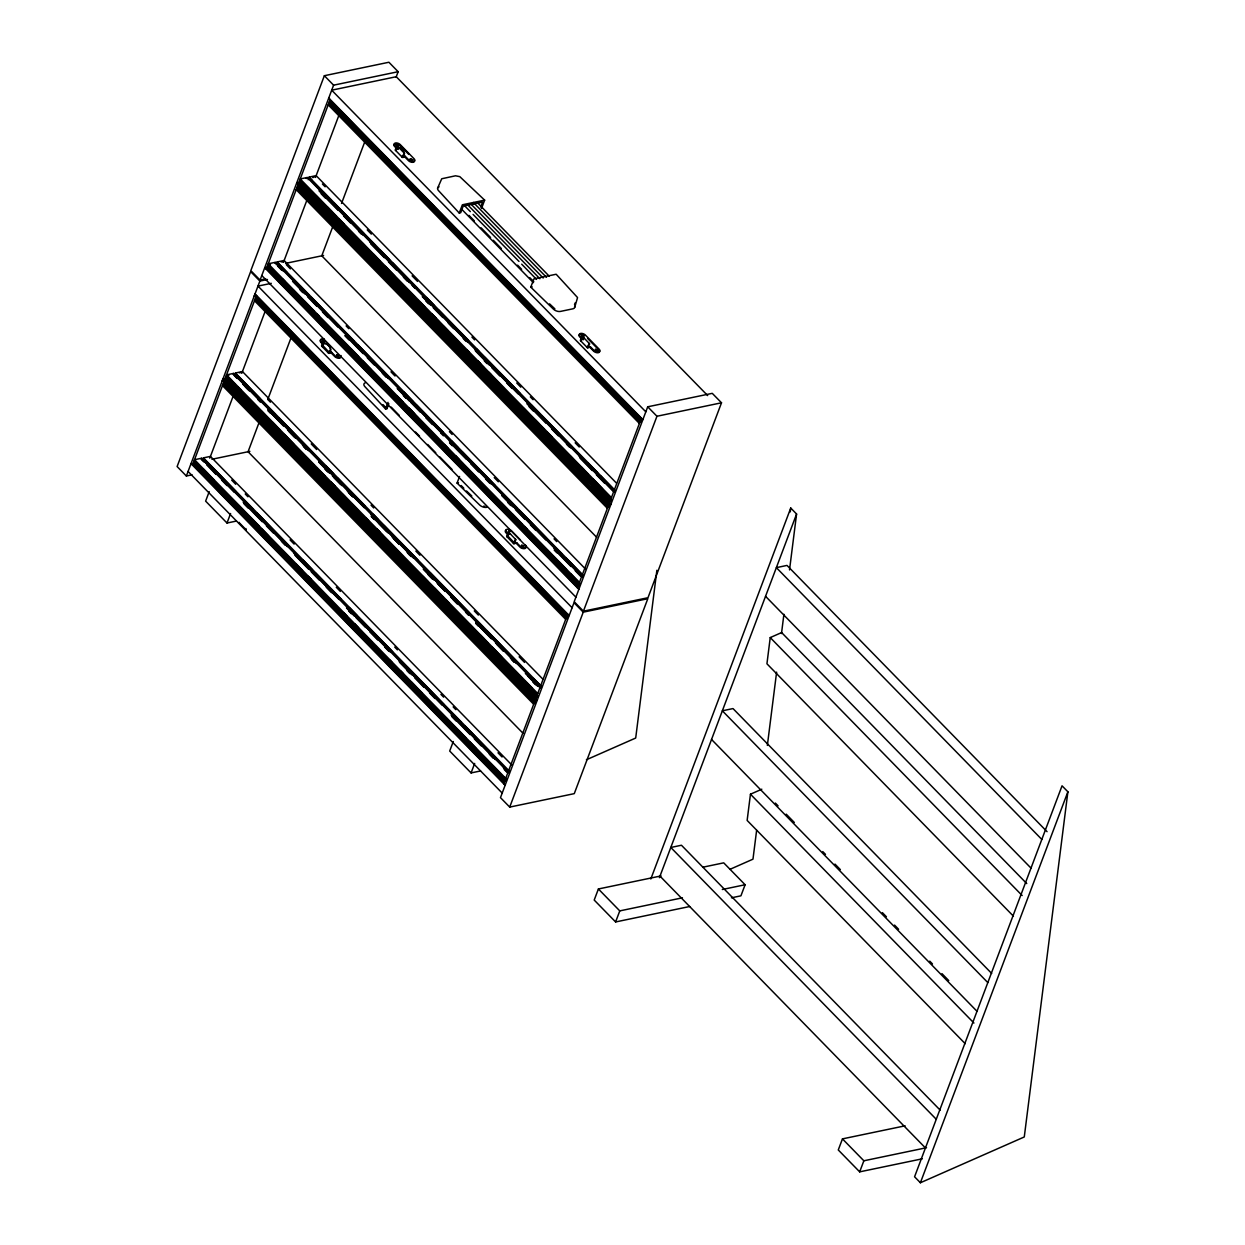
<?xml version="1.0" encoding="UTF-8"?>
<svg xmlns="http://www.w3.org/2000/svg" width="1245" height="1245" viewBox="0 0 1245 1245"><rect width="100%" height="100%" fill="white"/><g stroke="black" fill="none" stroke-linecap="round" stroke-linejoin="round"><path stroke-width="1.5" d="M656.878 570.272L635.697 738.036L586.395 759.761M761.815 789.205L750.455 794.217L747.14 820.424L965.202 1043.683M1026.751 883.576L781.611 632.569L770.235 637.58L766.936 663.787L1013.43 916.18M790.264 511.897L790.746 508.038L796.582 514.014L789.517 569.93M756.633 830.259L752.976 859.174L730.099 869.275M767.356 745.413L776.615 672.129M781.486 633.565L783.914 614.283M1067.883 791.789L1024.277 1136.965L920.397 1182.75L914.577 1176.774L1062.047 785.813L1067.883 791.789L920.397 1182.75M398.431 146.303L396.641 145.136L396.579 146.319M583.531 336.757L581.882 335.574L581.695 336.757M595.11 350.436L597.444 350.81L595.732 351.074M575.065 303.002L574.91 303.609A3.953 2.163 -44.3 0 1 574.505 304.434M396.097 77.128L398.151 71.712L388.907 62.25L324.354 75.712L250.821 270.632L260.065 280.094L265.761 278.911M259.878 281.074L250.65 271.628L177.117 466.548L186.361 476.01L259.878 281.074L267.473 279.502M260.065 280.094L333.598 85.174L398.151 71.712M222.077 381.312L223.026 378.776L224.489 380.27M254.089 296.45L255.038 293.913L569.167 615.544M266.197 269.216L330.205 99.491M192.477 465.116L256.501 295.407M290.957 291.299L268.111 266.944L579.314 585.586L578.147 585.835L266.944 267.193L268.111 266.944M303.064 194.282L297.882 188.011L609.085 506.653L607.933 506.902L296.73 188.26L297.882 188.011M313.444 196.71L300.123 182.097L611.326 500.739M301.119 179.467L299.703 180.385L610.906 499.027M329.894 103.164L328.742 103.397L639.946 422.039L641.097 421.806L329.894 103.164L331.559 102.821L342.422 113.949M505.61 781.502L194.407 462.86L505.641 780.475M535.381 702.569L224.178 383.927L225.843 383.584L263.893 422.537M226.419 377.998L225.252 378.247L536.455 696.889L537.622 696.64L226.419 377.998L228.068 377.655L240.301 390.183M258.649 302.566L256.19 299.08L567.393 617.722L566.226 617.956L255.023 299.314L256.19 299.08M270.507 264.656L269.107 264.313M300.341 187.513L297.617 188.726M195.792 463.218L219.167 486.172M258.649 298.567L255.925 299.78M274.896 263.255L275.254 262.337L582.38 576.808M614.376 491.962L307.25 177.49L306.239 178.533M508.66 772.725L201.534 458.253L201.192 459.172L203.915 461.942M540.672 687.862L233.546 373.407L233.204 374.309L237.281 378.48M508.847 771.853L203.075 458.767L203.417 457.864L210.436 456.401L512.131 765.301M540.859 686.991L235.087 373.92L235.429 373.002L242.448 371.539L542.773 679.054M582.551 575.937L276.779 262.866L277.121 261.948L284.14 260.485L585.835 569.385M614.563 491.075L308.791 178.004L309.133 177.101L316.152 175.638L616.477 483.138M276.125 264.578L277.464 262.711L286.972 272.453M312.199 180.649L309.476 177.864L308.137 179.731M202.421 460.494L203.76 458.627L236.379 492.024M237.157 378.418L234.433 375.632L235.772 373.78L260.236 398.82M312.791 177.646L314.705 176.634M283.471 262.275L307.313 199.091M315.483 177.428L339.309 114.229M209.767 458.191L233.593 395.007M241.779 373.329L265.605 310.145M209.207 491.635L205.627 501.128L227.01 523.024L236.503 521.048M333.349 225.127L321.77 255.816L596.62 537.249M341.519 203.464L364.676 142.086M259.629 421.043L248.066 451.733L522.916 733.165M267.815 399.38L291.641 336.181M227.01 523.024L230.59 513.531M396.252 150.474A1.821 0.996 -44.3 0 1 395.319 149.914A1.821 0.996 -44.3 0 1 396.081 148.357C398.665 143.938 407.706 153.042 402.882 155.329A1.821 0.996 -44.3 0 0 402.119 156.886A1.821 0.996 -44.3 0 0 403.069 157.446L405.232 156.279L408.796 159.905A3.533 1.914 20.7 0 0 413.511 161.476A3.533 1.914 20.7 0 0 414.118 158.8L400.205 144.56A3.533 1.914 20.7 0 0 395.474 143.004A3.533 1.914 20.7 0 0 394.883 145.665L398.431 149.307M322.548 346.39A1.821 0.996 -44.3 0 1 321.615 345.83A1.821 0.996 -44.3 0 1 322.377 344.274C324.976 339.838 334.002 348.911 329.178 351.23A1.821 0.996 -44.3 0 0 328.415 352.802A1.821 0.996 -44.3 0 0 329.365 353.362L331.528 352.195L335.076 355.821A3.533 1.914 20.7 0 0 339.278 357.455A3.533 1.914 20.7 0 0 340.974 355.525M437.617 188.166L441.726 178.766L455.514 175.794L459.81 176.65L484.647 200.134L481.535 208.413M439.034 186.859A5.276 2.879 20.7 0 0 438.442 190.547L459.249 213.051L462.362 204.787L484.647 200.134M365.314 382.775A5.276 2.879 20.7 0 0 364.738 386.464L385.545 408.967L388.035 402.353M385.545 408.967L386.977 408.671L388.845 403.707M472.882 204.118L473.505 202.453M480.726 207.059L482.593 202.095L463.171 206.141L460.681 212.755L459.249 213.051M574.614 306.254A5.276 2.879 20.7 0 1 572.793 308.838L560.437 311.421A5.276 2.879 20.7 0 1 553.543 309.258L530.775 287.159L533.903 278.88L556.173 274.242L577.555 297.571L574.692 307.406M486.717 507.337A5.276 2.879 20.7 0 1 479.839 505.174L457.071 483.076L459.561 476.462M589.305 343.371L587.998 345.768A1.821 0.996 -44.3 0 0 587.235 347.324A1.821 0.996 -44.3 0 0 588.169 347.9L590.348 346.717L593.896 350.359A3.533 1.914 20.7 0 0 598.627 351.915A3.533 1.914 20.7 0 0 599.218 349.238L585.321 334.998A3.533 1.914 20.7 0 0 580.59 333.442A3.533 1.914 20.7 0 0 579.999 336.119L583.547 339.745M515.601 539.287L514.294 541.684A1.821 0.996 -44.3 0 0 513.531 543.24A1.821 0.996 -44.3 0 0 514.465 543.8L516.644 542.633L520.192 546.259A3.533 1.914 20.7 0 0 524.923 547.831A3.533 1.914 20.7 0 0 525.514 545.154M453.273 741.538L449.694 751.031L471.077 772.927L480.586 770.951M471.077 772.927L474.672 763.434M577.4 587.842L641.408 418.133M503.68 783.759L567.704 614.05M647.711 406.804L574.178 601.724L583.423 611.186L647.976 597.724L721.509 402.789L712.264 393.342L647.711 406.804L656.955 416.25L721.509 402.789M509.719 807.087L583.236 612.167L647.805 598.705L574.272 793.641L509.719 807.087L500.474 797.64L574.007 602.704L583.236 612.167M583.423 611.186L656.955 416.25M661.048 875.92L598.394 888.977L594.207 900.057L615.606 921.954L689.668 906.516M615.606 921.954L619.777 910.889L682.447 897.816M650.824 878.986L790.746 508.038M659.399 877.694L796.582 514.014M702.834 867.205L723.718 862.847L745.101 884.744L740.931 895.824L731.438 897.801M905.115 1125.822L842.46 1138.879L838.274 1149.96L859.672 1171.856L922.343 1158.799M859.672 1171.856L863.859 1160.791L926.513 1147.719M338.547 356.615L336.726 355.307M410.212 159.469L412.297 160.621L409.994 159.998M509.672 532.222C506.917 529.53 510.357 532.627 507.54 532.206M331.73 104.098L328.198 104.829L639.401 423.471M405.232 156.279L402.96 156.512L404.594 153.477L398.976 147.688L397.435 147.875L396.517 149.711M307.25 177.49L300.232 178.953L611.435 497.595M300.123 182.097L298.956 182.33L610.159 500.972M299.858 182.797L301.772 181.754L311.297 191.481M301.508 184.135L298.006 184.867L609.21 503.509M275.254 262.337L268.22 263.8L579.423 582.442M281.043 261.824L283.611 261.917M285.619 263.364L323.591 255.443M267.846 267.644L269.496 267.301L579.345 584.559M269.947 267.877L266.414 268.624L577.618 587.266M271.285 283.331L257.995 286.101L572.109 607.731M256.921 297.119L255.77 297.368L567.424 616.68M530.775 287.159L532.206 286.864M322.891 345.596L329.349 352.553L331.528 352.195M233.546 373.407L226.528 374.869L537.731 693.512M227.415 375.367L229.064 375.025M239.351 372.877L241.001 372.535M224.178 383.927L223.026 384.176L534.229 702.818M226.014 384.861L222.482 385.608L533.685 704.25M581.695 340.134L582.676 338.204L584.201 338.235M590.348 346.717L588.091 346.997L589.694 343.931L583.874 337.784L581.197 338.796A1.821 0.996 -44.3 0 0 580.435 340.367A1.821 0.996 -44.3 0 0 581.368 340.928M201.534 458.253L194.516 459.716L505.719 778.358M194.407 462.86L193.24 463.109L504.443 781.751M211.915 459.265L249.887 451.359M186.361 476.01L192.057 474.812M457.071 483.076L458.502 482.78M608.665 504.941L609.832 504.707L605.755 500.537M507.913 536.066L514.465 542.991L516.644 542.633M506.341 779.541L505.19 779.79L193.987 461.148M722.318 889.506L745.101 884.744M338.049 356.817L336.788 356.459M323.14 342.375C326.735 343.387 322.284 339.387 322.424 341.768M322.471 345.503C324.089 339.543 334.469 349.487 329.302 352.522M510.497 534.136L509.096 534.043L507.555 535.895M246.277 529.965L240.036 523.554M549.543 303.842L554.881 308.869M466.501 490.966L471.824 495.992M707.674 395.583L396.252 76.723L331.699 90.185L645.813 411.815M477.691 202.951L549.278 276.25M474.921 204.04L546.508 277.339M471.59 204.725L543.178 278.024M468.276 205.425L539.863 278.724M464.961 206.11L470.377 211.634M473.069 214.405L518.994 261.434M521.702 264.189L536.548 279.409M468.96 215.369L474.361 220.894M481.115 227.819L490.577 237.499M493.285 240.254L501.377 248.564M517.593 265.154L521.639 269.309M529.747 277.604L533.794 281.743M399.91 145.338L408.765 154.411M461.802 209.362L533.389 282.662M587.547 338.375L598.923 350.032A3.533 1.914 20.7 0 1 598.331 352.693A3.533 1.914 20.7 0 1 593.6 351.137L590.052 347.495M396.953 148.871L394.587 146.459A3.533 1.914 20.7 0 1 394.151 144.311A3.533 1.914 20.7 0 1 396.937 143.813M404.936 157.057L408.5 160.698A3.533 1.914 20.7 0 0 413.044 162.286A3.533 1.914 20.7 0 0 414.056 159.858M582.069 339.325L579.703 336.897A3.533 1.914 20.7 0 1 579.579 334.5M324.354 75.712L333.598 85.174M395.459 150.287L402.26 157.259M580.575 340.725L587.375 347.697M1047.061 831.676L787.011 565.417L776.366 567.642L1041.816 839.441M328.742 97.997L642.871 419.627M330.018 100.02L641.222 418.662L640.677 420.094L641.844 419.845L639.121 417.059M373.111 144.389L377.188 148.575M419.316 191.699L422.039 194.485M431.548 204.227L434.272 207.012M477.753 251.537L481.831 255.707M523.958 298.847L526.682 301.632M534.836 309.974L537.56 312.76M581.042 357.284L585.119 361.455M627.247 404.594L629.97 407.38M639.479 417.122L642.187 419.907M330.641 101.203L337.426 108.159M361.89 133.215L367.322 138.771M374.123 145.727L380.923 152.699M385.001 156.87L390.432 162.426M408.095 180.525L410.819 183.311M420.328 193.037L425.759 198.609M431.206 204.18L440.714 213.922M466.533 240.347L470.61 244.534M477.395 251.49L485.55 259.832M489.627 264.002L493.705 268.189M512.738 287.657L515.461 290.443M523.6 298.8L530.401 305.756M535.832 311.312L545.357 321.054M569.805 346.11L573.883 350.281M582.038 358.622L588.838 365.579M592.916 369.765L598.347 375.321M616.01 393.42L618.734 396.19M628.243 405.932L633.689 411.504M347.869 119.52L356.008 127.861M360.085 132.032L389.996 162.644M394.058 166.83L400.859 173.786M406.29 179.342L445.71 219.696M452.495 226.652L460.65 235.009M463.373 237.779L493.269 268.391M498.7 273.962L505.501 280.919M509.578 285.089L550.352 326.844M555.784 332.399L563.938 340.757M568.016 344.927L597.911 375.539M601.989 379.709L608.789 386.666M614.221 392.237L641.393 420.063M329.474 101.452L641.128 420.763M333.707 108.035L359.525 134.476M362.248 137.261L370.403 145.603M377.204 152.559L382.635 158.131M388.067 163.702L416.608 192.913M422.039 198.484L428.84 205.441M436.995 213.782L462.813 240.223M466.891 244.393L475.045 252.751M481.831 259.707L485.908 263.878M491.355 269.449L509.018 287.533M511.742 290.318L521.25 300.061M526.682 305.632L532.113 311.188M541.637 320.93L567.455 347.371M570.163 350.156L578.318 358.498M585.119 365.454L590.55 371.026M595.997 376.581L624.523 405.808M629.97 411.379L636.755 418.336M765.55 596.308L1031 868.107M770.235 637.58L1022.161 895.529M322.408 184.027L325.132 186.797M367.259 229.936L371.337 234.107M412.095 275.861L417.542 281.417M471.902 337.084L474.61 339.869M516.737 382.993L520.815 387.179M530.323 396.906L533.047 399.692M575.174 442.831L579.252 447.002M309.133 177.101L614.905 490.172M323.062 191.777L331.217 200.134M333.94 202.904L363.836 233.515M371.99 241.872L374.698 244.658M380.145 250.214L389.654 259.956M392.377 262.742L416.826 287.782M426.35 297.524L434.505 305.881M438.582 310.052L468.478 340.663M476.633 349.005L479.341 351.79M484.787 357.362L520.114 393.544M530.992 404.672L539.147 413.013M541.855 415.799L571.751 446.41M588.06 463.109L597.569 472.851M600.292 475.637L613.878 489.55M319.7 190.718L363.182 235.243M369.983 242.199L409.387 282.553M412.111 285.338L414.818 288.124M422.973 296.466L467.824 342.391M474.625 349.347L518.107 393.871M527.615 403.613L571.113 448.138M579.267 456.479L613.24 491.261M319.016 190.858L338.173 210.405M343.604 215.961L350.405 222.917M358.56 231.274L361.268 234.06M370.652 243.74L384.378 257.715M388.456 261.886L396.61 270.227M403.396 277.184L407.473 281.37M422.288 296.606L430.583 305.025M433.291 307.795L442.815 317.537M448.247 323.109L453.678 328.68M463.187 338.407L465.91 341.192M475.419 350.934L489.02 364.847M491.728 367.633L499.883 375.99M506.684 382.946L512.115 388.502M526.931 403.753L546.088 423.284M551.519 428.856L558.32 435.812M566.475 444.169L569.198 446.939M579.937 458.02L592.293 470.594M596.371 474.781L604.525 483.122M321.194 193.846L325.272 198.017M425.837 300.979L428.545 303.764M484.274 360.817L486.982 363.602M529.109 406.741L533.187 410.912M327.03 206.623L332.477 212.195M373.235 253.933L375.959 256.719M431.673 313.771L435.75 317.942M477.878 361.081L480.601 363.867M488.756 372.208L491.464 374.994M534.961 419.518L539.038 423.689M581.166 466.828L583.874 469.614M593.398 479.356L596.106 482.142M315.81 195.449L321.241 201.005M328.042 207.962L336.197 216.319M338.905 219.104L344.351 224.66M362.015 242.759L364.723 245.545M374.247 255.272L379.678 260.843M385.11 266.414L394.634 276.157M420.452 302.582L424.529 306.768M431.315 313.724L439.469 322.066M443.547 326.237L447.624 330.423M466.657 349.892L469.365 352.677M477.52 361.034L484.321 367.991M489.752 373.547L499.261 383.289M523.725 408.344L529.172 413.9M535.957 420.857L544.112 429.214M546.835 431.999L552.266 437.555M569.93 455.639L572.653 458.425M582.162 468.167L587.593 473.738M593.04 479.294L602.549 489.036M314.005 194.267L343.9 224.878M347.977 229.064L354.778 236.021M360.21 241.577L399.629 281.93M406.415 288.887L414.569 297.244M417.293 300.014L447.188 330.625M452.62 336.197L459.421 343.153M463.498 347.324L504.256 389.078M509.703 394.634L519.212 404.376M521.935 407.162L551.831 437.773M555.908 441.944L562.693 448.9M568.14 454.472L607.544 494.825M317.522 200.881L324.322 207.837M332.477 216.194L336.555 220.365M341.986 225.936L371.882 256.548M375.959 260.719L382.76 267.675M390.914 276.017L418.087 303.858M420.81 306.628L428.965 314.985M435.75 321.941L441.181 327.513M445.259 331.684L475.17 362.295M480.601 367.866L487.386 374.823M495.541 383.164L521.375 409.605M525.452 413.776L533.591 422.133M539.038 427.689L544.47 433.26M549.901 438.816L579.796 469.427M583.874 473.614L590.675 480.57M598.829 488.911L609.708 500.039M298.426 183.762L609.63 502.404M296.746 182.859L298.193 184.353M609.396 502.996L610.859 504.49M350.623 238.993L356.054 244.549M396.828 286.303L400.906 290.474M443.033 333.613L445.757 336.383M455.265 346.126L460.697 351.697M501.47 393.436L504.178 396.221M558.538 451.873L563.985 457.444M604.743 499.183L608.821 503.369M301.337 188.851L298.629 186.065L297.462 186.299L609.116 505.626M305.414 193.022L313.569 201.363M339.387 227.804L344.834 233.375M351.619 240.332L359.774 248.673M362.497 251.459L365.221 254.245M385.592 275.114L389.669 279.285M397.824 287.642L404.625 294.598M408.702 298.769L416.857 307.126M431.797 322.424L434.521 325.21M444.029 334.952L449.476 340.507M454.907 346.079L464.416 355.821M490.234 382.262L494.312 386.432M501.112 393.389L507.913 400.345M513.345 405.917L521.499 414.258M547.318 440.699L552.749 446.27M559.55 453.227L567.704 461.568M570.412 464.354L573.136 467.14M593.523 488.009L597.6 492.18M299.547 187.668L319.934 208.537M325.365 214.109L334.874 223.851M337.597 226.637L364.769 254.462M371.57 261.419L379.725 269.76M383.802 273.947L424.576 315.685M430.007 321.257L469.412 361.595M476.212 368.567L482.998 375.523M487.075 379.694L527.849 421.433M533.28 427.004L542.804 436.746M545.512 439.516L572.7 467.357M579.485 474.314L587.64 482.655M591.717 486.826L609.381 504.925M311.219 202.639L337.037 229.064M341.114 233.251L349.269 241.592M356.054 248.549L360.132 252.719M362.855 255.505L383.242 276.374M385.95 279.16L395.474 288.902M400.906 294.474L406.337 300.029M414.492 308.386L441.679 336.212M445.757 340.383L452.542 347.339M460.697 355.696L498.747 394.649M504.178 400.221L510.979 407.177M519.134 415.519L544.952 441.959M549.029 446.13L557.184 454.487M563.985 461.444L568.062 465.614M570.77 468.4L591.157 489.269M593.881 492.055L603.389 501.797M296.185 189.691L607.389 508.333M991.689 973.45L733.009 708.576L722.349 710.802L987.814 982.601M286.319 264.703L290.396 268.873M346.11 325.925L348.833 328.711M390.961 371.85L395.038 376.021M449.398 431.673L452.122 434.458M494.249 477.598L498.327 481.768M554.041 538.82L556.748 541.606M277.121 261.948L582.893 575.019M300.574 286.366L308.729 294.723M311.437 297.508L338.624 325.334M346.779 333.676L353.564 340.632M357.642 344.818L391.615 379.6M403.847 392.128L413.356 401.87M416.079 404.641L443.267 432.482M451.406 440.823L458.207 447.78M462.284 451.951L494.903 485.348M508.489 499.261L516.644 507.618M519.367 510.403L546.539 538.229M556.048 547.971L561.495 553.527M565.572 557.698L581.882 574.396M276.81 264.438L283.611 271.394M293.12 281.137L337.971 327.061M346.126 335.403L388.253 378.542M397.762 388.284L441.244 432.809M449.398 441.15L491.526 484.289M502.404 495.417L545.886 539.941M554.041 548.298L581.228 576.124M277.619 266.041L281.697 270.212M292.575 281.339L304.807 293.867M307.515 296.652L316.899 306.332M322.471 311.95L327.902 317.522M345.441 335.543L363.104 353.642M367.306 357.875L374.107 364.832M382.262 373.173L386.215 377.282M397.217 388.487L409.309 400.937M410.803 402.4L420.312 412.142M425.743 417.697L432.42 424.592M440.699 433.011L443.422 435.797M450.083 442.691L466.517 459.452M470.594 463.622L478.625 471.902M485.55 478.92L489.627 483.107M501.719 495.557L512.722 506.762M515.446 509.532L524.83 519.212M530.386 524.845L535.832 530.417M554.725 549.823L571.035 566.522M575.237 570.755L580.668 576.326M300.061 289.836L302.768 292.606M344.896 335.745L348.974 339.916M403.333 395.583L406.057 398.369M449.538 442.893L452.262 445.679M507.976 502.715L510.699 505.501M554.181 550.025L556.904 552.811M304.543 301.228L309.974 306.784M350.748 348.538L354.825 352.708M396.953 395.848L399.661 398.618M409.185 408.36L414.616 413.931M455.39 455.67L459.467 459.841M512.458 514.107L517.889 519.679M558.663 561.417L562.74 565.603M282.444 278.911L285.152 281.697M293.306 290.038L298.753 295.61M305.539 302.566L313.693 310.908M316.417 313.693L319.125 316.479M339.511 337.348L343.589 341.519M351.744 349.876L358.544 356.833M362.622 361.003L370.777 369.36M385.717 384.658L388.44 387.444M397.949 397.186L403.38 402.742M408.827 408.313L418.336 418.055M444.154 444.496L448.231 448.667M455.032 455.623L463.187 463.965M467.264 468.151L475.419 476.493M501.237 502.933L506.668 508.505M513.469 515.461L521.624 523.803M524.332 526.588L527.055 529.374M547.442 550.243L551.519 554.414M559.674 562.771L566.459 569.728M570.537 573.898L580.046 583.64L578.894 583.874L267.691 265.232M269.76 266.601L273.838 270.772M279.285 276.343L288.793 286.085M291.517 288.871L318.689 316.697M325.49 323.653L333.644 331.995M337.722 336.181L378.48 377.92M383.927 383.491L423.331 423.829M430.132 430.801L438.287 439.143M440.995 441.928L481.768 483.667M487.2 489.238L496.708 498.98M499.432 501.751L526.619 529.592M533.405 536.548L541.559 544.89M545.637 549.061L579.61 583.858M295.034 295.485L303.173 303.827M309.974 310.783L337.162 338.609M339.869 341.395L349.378 351.137M354.825 356.708L360.256 362.264M368.411 370.621L395.583 398.447M399.661 402.617L406.461 409.574M414.616 417.931L441.788 445.757M444.512 448.542L452.666 456.884M459.467 463.84L464.899 469.412M473.053 477.753L498.871 504.194M502.949 508.365L511.104 516.722M517.904 523.678L521.966 527.849M524.69 530.635L545.077 551.504M547.8 554.29L557.309 564.032M562.74 569.603L568.171 575.159M264.734 267.722L578.847 589.336M391.21 407.131L399.303 415.425M415.519 432.031L419.565 436.17M427.673 444.465L435.781 452.775M439.827 456.915L451.982 469.365M520.457 539.972L511.617 530.915A3.533 1.914 20.7 0 0 506.886 529.358A3.533 1.914 20.7 0 0 506.279 532.035L508.66 534.447M261.777 275.534L575.906 597.164M775.37 803.072L778.078 805.842M786.202 814.168L794.326 822.478M822.774 851.611L825.482 854.381M834.959 864.092L840.375 869.632M882.363 912.616L886.424 916.787M894.548 925.097L898.61 929.268M929.766 961.156L932.474 963.941M941.951 973.637L948.737 980.578M711.533 739.468L976.998 1011.282M382.978 404.578L386.977 408.671M323.544 344.009L321.179 341.581A3.533 1.914 20.7 0 1 320.945 339.262A3.533 1.914 20.7 0 1 324.369 339.169M461.164 485.503L463.825 488.227M323.249 344.787L320.883 342.359A3.533 1.914 20.7 0 1 321.646 339.667M331.232 352.973L334.78 356.599A3.533 1.914 20.7 0 0 338.796 358.233A3.533 1.914 20.7 0 0 340.772 356.584M508.365 535.226L505.999 532.813A3.533 1.914 20.7 0 1 505.875 530.417M516.348 543.411L519.896 547.053A3.533 1.914 20.7 0 0 523.709 548.671A3.533 1.914 20.7 0 0 525.935 547.286M321.755 346.203L328.555 353.175M506.871 536.642L513.671 543.614M750.455 794.217L973.932 1023.032M256.299 295.936L567.502 614.579M272.235 312.479L277.666 318.035M318.44 359.789L321.148 362.575M376.877 419.612L380.954 423.798M423.082 466.922L425.79 469.707M480.15 525.374L485.597 530.93M526.355 572.684L529.078 575.455M260.999 301.29L266.446 306.861M271.877 312.433L281.386 322.159M284.109 324.945L286.832 327.731M307.204 348.6L311.281 352.786M318.082 359.743L326.237 368.084M330.314 372.255L339.823 381.997M364.287 407.053L369.718 412.609M376.519 419.565L384.674 427.922M387.382 430.692L391.459 434.878M410.492 454.347L414.569 458.533M422.724 466.875L429.509 473.831M433.587 478.002L444.465 489.145M456.697 501.657L459.421 504.443M468.929 514.185L474.361 519.756M479.792 525.312L489.316 535.054M492.024 537.84L494.747 540.626M515.134 561.495L519.212 565.666M525.997 572.622L534.152 580.979M538.229 585.15L547.753 594.892M257.839 298.722L286.381 327.949M293.182 334.905L301.337 343.262M304.045 346.032L344.818 387.786M350.25 393.342L359.774 403.084M362.482 405.87L391.023 435.096M397.824 442.053L404.609 449.009M408.687 453.18L449.461 494.919M454.892 500.49L464.416 510.232M467.124 513.018L494.312 540.844M501.097 547.8L509.252 556.141M513.329 560.328L552.749 600.666M559.534 607.622L567.689 615.979M262.726 306.737L269.511 313.693M277.666 322.035L281.743 326.221M284.467 328.991L304.854 349.876M307.562 352.646L315.716 361.003M321.163 366.559L327.949 373.531M336.103 381.873L361.921 408.313M365.999 412.484L374.154 420.826M380.954 427.798L385.032 431.968M389.109 436.139L408.127 455.623M410.85 458.409L420.359 468.136M425.79 473.707L431.237 479.278M440.746 489.02L466.564 515.446M470.641 519.632L477.442 526.588M485.597 534.93L489.674 539.101M492.382 541.886L523.647 573.898M529.078 579.454L535.879 586.411M544.034 594.768L565.775 617.022M254.494 300.745L565.697 619.387M267.722 399.412L270.445 402.197M311.219 443.936L316.65 449.507M371.01 505.159L373.733 507.944M415.861 551.084L419.938 555.254M474.283 610.906L478.36 615.092M519.134 656.831L524.565 662.402M235.429 373.002L541.202 686.088M269.745 408.562L275.176 414.134M279.253 418.304L313.226 453.087M325.459 465.614L333.613 473.956M337.691 478.127L364.863 505.968M373.018 514.309L378.464 519.881M383.896 525.437L417.869 560.234M430.101 572.747L438.256 581.104M440.979 583.889L469.505 613.1M477.66 621.457L483.107 627.013M487.184 631.199L521.157 665.982M533.389 678.509L541.528 686.851M235.118 375.492L259.582 400.548M267.737 408.889L308.511 450.628M319.374 461.771L364.225 507.68M371.01 514.636L413.138 557.776M424.016 568.903L468.867 614.828M475.652 621.784L516.426 663.523M528.658 676.051L539.521 687.178M242.713 384.051L248.16 389.623M257.668 399.349L260.392 402.135M283.486 425.79L268.546 410.492L283.362 425.728M287.564 429.961L294.365 436.917M302.519 445.274L306.597 449.445M318.813 461.973L329.692 473.1M332.415 475.886L340.57 484.227M347.355 491.184L352.802 496.755M371.819 516.239L386.775 531.537M392.206 537.109L399.007 544.065M407.146 552.422L409.87 555.192M423.456 569.105L432.98 578.847M437.057 583.033L445.212 591.375M450.643 596.946L457.429 603.903L453.227 599.67M465.583 612.244L468.307 615.03M476.462 623.371L491.417 638.685M495.479 642.856L503.634 651.213M510.434 658.169L514.512 662.34M525.39 673.467L537.622 685.995M245.312 386.775L249.389 390.946M288.793 431.299L295.594 438.256M303.749 446.597L306.457 449.383M318.689 461.911L329.567 473.038M333.644 477.208L341.799 485.566M348.584 492.522L352.662 496.693M371.695 516.177L375.772 520.348M378.48 523.133L388.004 532.876M393.436 538.431L398.867 544.003M408.376 553.745L411.099 556.531M423.331 569.043L434.209 580.186M438.287 584.356L445.072 591.313M476.337 623.309L491.277 638.623M496.708 644.194L503.509 651.151M511.664 659.492L514.387 662.278M527.973 676.191L537.482 685.933M267.877 410.632L270.585 413.402M324.945 469.069L327.668 471.855M371.15 516.379L373.873 519.165M428.233 574.817L432.311 578.987M475.792 623.512L478.516 626.297M532.876 681.964L535.583 684.734M228.862 377.5L231.586 380.27M272.359 422.024L276.437 426.195M330.796 481.846L334.858 486.032M377.002 529.156L379.709 531.942M434.069 587.609L439.501 593.165M480.274 634.919L484.352 639.09M235.305 384.394L227.15 376.052L225.983 376.301L537.653 695.613M238.028 387.179L240.736 389.965M261.123 410.834L265.201 415.005M273.355 423.362L280.156 430.319M284.233 434.489L293.742 444.232M307.328 458.144L310.052 460.93M319.56 470.672L324.992 476.244M330.439 481.799L338.593 490.156M342.671 494.327L345.379 497.113M365.765 517.982L368.489 520.768M376.644 529.109L383.429 536.066M388.876 541.637L397.03 549.979M422.849 576.419L428.28 581.991M435.081 588.947L443.22 597.289M445.943 600.074L448.667 602.86M469.054 623.729L473.131 627.9M481.286 636.257L488.071 643.214M492.149 647.384L501.657 657.127M515.259 671.039L517.967 673.825M527.491 683.567L531.568 687.738M247.101 397.139L255.256 405.496M259.333 409.667L300.092 451.406M305.539 456.977L313.693 465.319M316.401 468.104L344.943 497.331M351.744 504.287L358.529 511.244M362.606 515.414L403.38 557.153M408.811 562.724L418.32 572.467M421.043 575.252L448.216 603.078M455.016 610.034L463.171 618.376M467.248 622.562L506.653 662.9M513.454 669.857L521.608 678.214M524.332 680.999L536.548 693.512M231.586 384.269L235.663 388.456M238.386 391.226L258.758 412.111M261.481 414.881L269.636 423.238M276.437 430.194L281.868 435.75M291.377 445.492L315.841 470.548M319.918 474.719L328.073 483.06M334.874 490.016L338.951 494.203M343.029 498.373L362.046 517.858M364.769 520.643L374.278 530.37M379.709 535.941L385.156 541.513M394.665 551.255L420.483 577.68M424.561 581.866L431.361 588.823M439.501 597.164L443.578 601.335M446.301 604.121L466.688 624.99M469.412 627.776L477.566 636.133M484.352 643.089L489.783 648.645M497.938 657.002L523.756 683.443M527.833 687.613L535.988 695.955M940.146 1110.12L681.451 845.246L670.806 847.471L936.256 1119.271M224.707 379.678L535.91 698.321M535.692 698.912L537.155 700.406M224.302 380.783L535.506 699.425M238.869 395.941L241.577 398.727M249.731 407.068L253.809 411.239M295.936 454.378L300.014 458.549M342.142 501.688L344.865 504.474M354.374 514.216L358.451 518.387M400.579 561.526L404.656 565.697M457.662 619.963L461.739 624.134M503.867 667.273L507.944 671.444M227.633 384.752L230.356 387.537M238.511 395.894L245.296 402.851M250.743 408.407L260.252 418.149M284.716 443.204L288.793 447.375M296.948 455.717L303.733 462.673M307.811 466.859L314.611 473.816M330.921 490.514L333.629 493.285M343.153 503.027L348.584 508.598M354.016 514.169L363.54 523.896M389.358 550.337L393.436 554.507M400.221 561.479L408.376 569.821M412.453 573.992L417.884 579.563M435.563 597.647L438.271 600.432M446.426 608.774L453.227 615.746M458.658 621.302L468.167 631.044M492.631 656.084L496.708 660.27M504.863 668.612L511.664 675.568M515.741 679.739L522.526 686.695M270.679 429.494L278.833 437.851M282.911 442.022L314.176 474.034M316.884 476.804L323.684 483.76M329.116 489.332L368.536 529.685M375.321 536.642L383.476 544.999M386.199 547.769L417.448 579.781M421.526 583.952L428.327 590.908M432.404 595.079L471.808 635.432M478.609 642.389L486.764 650.746M490.841 654.917L522.091 686.913M524.814 689.699L531.599 696.655M223.758 382.215L534.961 700.857M226.637 387.413L236.145 397.155M241.577 402.726L248.377 409.683M255.178 416.639L282.35 444.465M285.074 447.251L294.583 456.993M300.014 462.549L305.461 468.12M312.246 475.076L340.788 504.303M344.865 508.474L351.666 515.43M359.821 523.771L386.993 551.613M389.716 554.383L397.871 562.74M404.656 569.696L410.087 575.268M415.534 580.824L444.076 610.05M448.153 614.221L456.292 622.562M463.093 629.534L490.281 657.36M492.989 660.146L502.498 669.872M507.944 675.444L513.376 681.015M520.177 687.971L533.763 701.884M659.99 876.138L925.44 1147.937M231.648 480.088L235.725 484.274M245.234 494L247.942 496.786M290.069 539.925L294.147 544.096M336.274 587.235L340.352 591.406M394.712 647.073L397.435 649.843M440.917 694.383L443.64 697.153M453.149 706.895L455.872 709.681M498 752.82L502.077 756.991M203.417 457.864L509.189 770.935M245.887 501.766L252.688 508.723M256.766 512.893L288.015 544.905M302.971 560.203L312.479 569.945M315.187 572.731L341.021 599.172M349.176 607.513L357.315 615.87M361.392 620.041L392.657 652.038M407.597 667.351L444.294 704.919M453.803 714.661L460.603 721.618M464.681 725.788L495.93 757.785M203.106 460.354L234.371 492.351M243.88 502.093L287.362 546.617M294.162 553.574L339.013 599.499M347.153 607.84L390.65 652.364M398.805 660.721L442.286 705.246M451.795 714.988L495.292 759.512M503.447 767.854L507.524 772.04M206.639 464.727L216.007 474.407M221.579 480.041L227.01 485.597M243.195 502.233L262.213 521.717M266.43 525.95L273.215 532.907M281.37 541.264L285.323 545.372M294.832 555.114L308.418 569.027M311.266 571.875L319.42 580.217M326.221 587.173L331.528 592.682M346.483 607.98L354.623 616.337M356.117 617.785L365.625 627.527M369.703 631.697L377.733 639.992M384.658 647.011L388.736 651.182M399.474 662.247L411.83 674.837M414.554 677.622L423.938 687.302M429.509 692.92L434.941 698.492M451.11 715.128L470.143 734.612M474.345 738.845L481.146 745.802M489.301 754.159L493.238 758.267M504.241 769.457L506.964 772.242M244.02 503.836L248.097 508.007M348.662 610.968L351.37 613.754M407.084 670.806L409.807 673.592M451.935 716.715L456.012 720.902M203.651 469.303L207.728 473.474M249.856 516.613L253.933 520.784M296.061 563.923L298.784 566.708M308.293 576.451L311.017 579.236M354.498 623.761L358.576 627.931M400.703 671.071L403.427 673.856M411.581 682.198L415.643 686.369M457.771 729.508L461.848 733.678M503.976 776.818L506.699 779.603M195.138 460.915L199.216 465.085M204.662 470.641L214.171 480.383M238.635 505.439L244.067 510.995M250.867 517.951L259.007 526.308M261.73 529.094L268.531 536.05M284.84 552.749L287.548 555.519M297.073 565.261L302.504 570.832M307.935 576.404L317.444 586.13M343.278 612.571L347.339 616.742M354.14 623.714L362.295 632.055M366.372 636.226L371.804 641.797M389.467 659.881L392.191 662.667M400.345 671.008L407.146 677.98M412.577 683.536L422.086 693.278M446.55 718.318L451.982 723.89M458.782 730.846L465.583 737.803M469.661 741.973L476.446 748.93M492.755 765.628L495.479 768.414M224.598 491.728L234.107 501.47M236.83 504.256L268.08 536.268M270.803 539.038L277.604 545.995M283.035 551.566L322.439 591.92M329.24 598.876L337.395 607.218M340.118 610.003L371.368 642.015M375.445 646.186L382.246 653.143M386.323 657.313L427.082 699.067M432.529 704.623L440.668 712.98M444.745 717.151L476.01 749.148M478.734 751.933L485.519 758.89M490.95 764.461L505.906 779.759M195.496 464.961L202.297 471.917M210.452 480.259L236.27 506.699M238.993 509.485L248.502 519.227M253.933 524.783L259.365 530.354M266.165 537.311L294.707 566.537M298.784 570.708L305.57 577.664M313.724 586.006L340.912 613.847M343.62 616.617L351.775 624.974M358.576 631.931L364.007 637.487M369.454 643.058L397.98 672.284M403.427 677.84L410.212 684.797M418.367 693.154L444.185 719.594M446.908 722.38L456.417 732.107M461.864 737.678L467.295 743.249M474.08 750.206L502.622 779.417M192.71 464.541L503.914 783.183M191.03 463.622L505.143 785.253M598.394 888.977L619.777 910.889M842.46 1138.879L863.859 1160.791M188.073 471.45L502.202 793.081M514.387 542.913L515.928 539.723L509.952 533.529L507.478 534.712A1.821 0.996 -44.3 0 0 506.731 536.268A1.821 0.996 -44.3 0 0 507.664 536.828M239.6 523.024L239.102 522.324M398.96 144.607A3.533 1.914 20.7 0 1 399.629 145.089M580.139 334.267A3.533 1.914 20.7 0 1 582.038 334.251M583.298 334.656A3.533 1.914 20.7 0 1 584.745 335.527M484.912 506.264A3.377 1.836 20.7 0 1 483.729 506.108M508.754 530.277A3.533 1.914 20.7 0 1 510.372 530.961M245.903 529.296A1.821 0.996 -44.3 0 1 245.903 528.534M322.657 340.616L325.007 341.441L322.704 340.539M336.57 354.856L338.92 355.681L336.601 354.778M396.377 144.7L398.727 145.525L396.377 144.7M410.274 158.94L412.624 159.765L410.305 158.862M521.39 546.088L523.74 546.897L521.422 546.01M521.686 545.294L524.036 546.119L521.717 545.217M581.477 335.154L583.827 335.963L581.477 335.154M595.39 349.394L597.74 350.203L595.421 349.316"/></g></svg>
